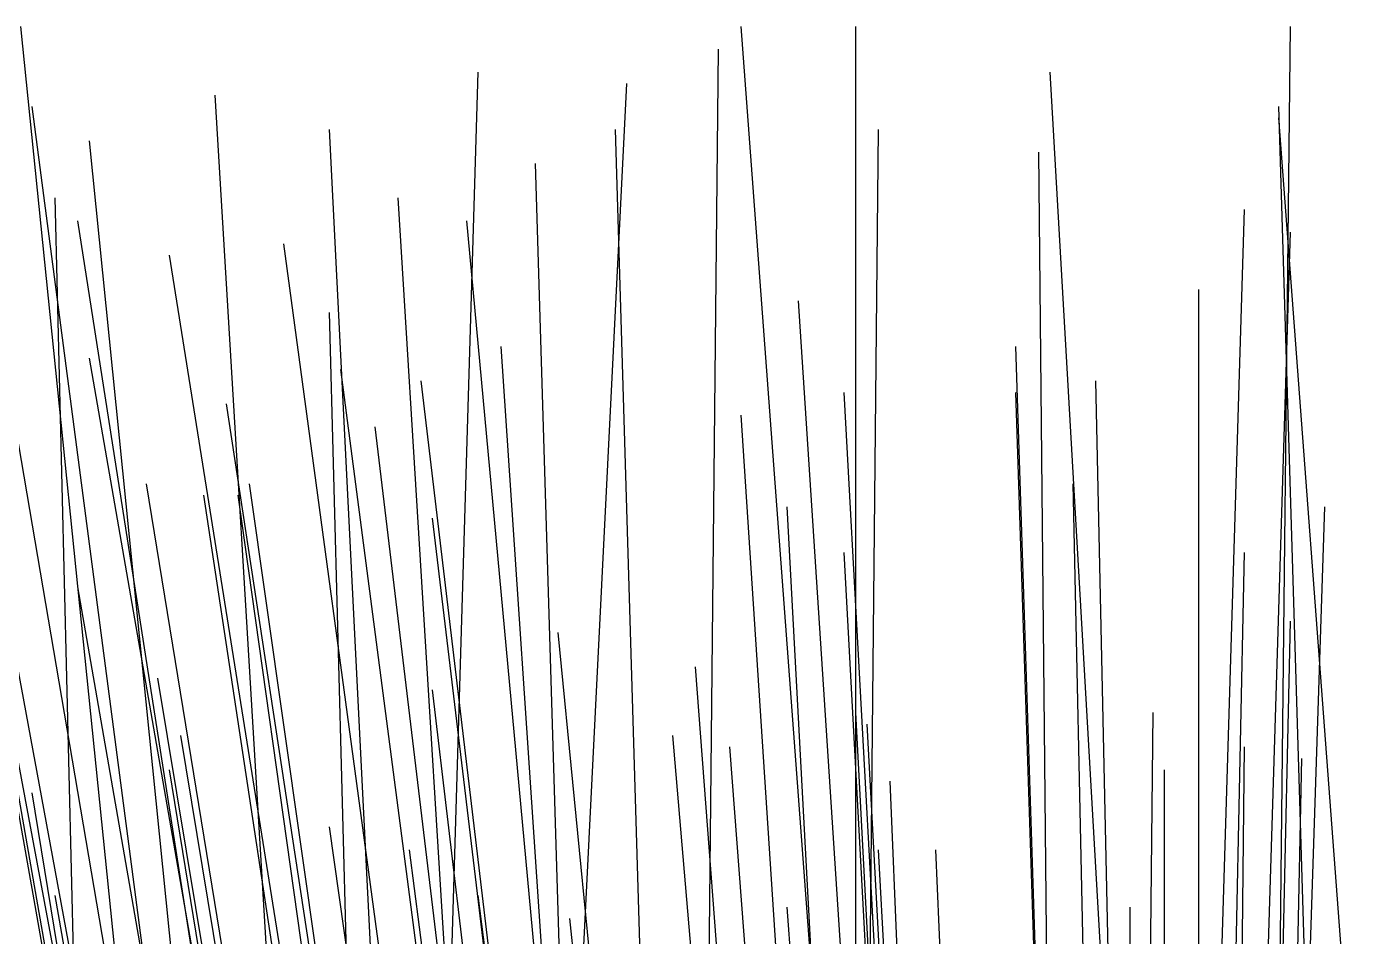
# Model space of a CAD drawing. Extents: x -0.5 to 0.59, y -0.5 to 0.59.
# Drawn here: x -0.0985 to 0.017, y 0.5064 to 0.586 of the extents above; entities that cross this region are included whole.
import ezdxf

# ---------------------------------------------------------------- set-up
doc = ezdxf.new("R2010")
doc.units = 0
doc.layers.add('Normals', color=1, linetype='CONTINUOUS')

msp = doc.modelspace()

# ---------------------------------------------------------------- linework, layer by layer
at = {"layer": 'Normals', "color": 1}
for p, q in [((-0.089, 0.488, -1.24), (-0.099, 0.586, -1.26)), ((-0.029, 0.492, -1.232), (-0.036, 0.586, -1.265)), ((-0.026, 0.487, -1.22), (-0.026, 0.586, -1.239)), ((0.011, 0.493, -1.233), (0.012, 0.586, -1.271)), ((-0.039, 0.485, -1.216), (-0.038, 0.584, -1.228)), ((-0.062, 0.482, -1.214), (-0.059, 0.582, -1.212)), ((-0.051, 0.481, -1.209), (-0.046, 0.581, -1.212)), ((-0.004, 0.495, -1.237), (-0.009, 0.582, -1.286)), ((-0.076, 0.48, -1.216), (-0.082, 0.58, -1.214)), ((-0.085, 0.48, -1.219), (-0.098, 0.579, -1.222)), ((0.014, 0.479, -1.197), (0.011, 0.579, -1.197)), ((0.017, 0.498, -1.247), (0.011, 0.578, -1.307)), ((-0.067, 0.477, -1.205), (-0.072, 0.577, -1.198)), ((-0.044, 0.477, -1.199), (-0.047, 0.577, -1.187)), ((-0.025, 0.477, -1.195), (-0.024, 0.577, -1.185)), ((-0.083, 0.477, -1.211), (-0.093, 0.576, -1.2)), ((-0.009, 0.476, -1.19), (-0.01, 0.575, -1.178)), ((-0.051, 0.475, -1.196), (-0.054, 0.574, -1.178)), ((-0.094, 0.49, -1.25), (-0.096, 0.571, -1.309)), ((-0.061, 0.49, -1.25), (-0.066, 0.571, -1.309)), ((0.005, 0.472, -1.18), (0.008, 0.57, -1.159)), ((-0.079, 0.473, -1.2), (-0.094, 0.569, -1.176)), ((-0.051, 0.472, -1.187), (-0.06, 0.569, -1.165)), ((0.009, 0.471, -1.178), (0.012, 0.568, -1.154)), ((-0.086, 0.472, -1.198), (-0.102, 0.566, -1.17)), ((-0.071, 0.472, -1.193), (-0.086, 0.566, -1.162)), ((-0.063, 0.471, -1.189), (-0.076, 0.567, -1.162)), ((0.004, 0.469, -1.173), (0.004, 0.563, -1.139)), ((-0.025, 0.47, -1.176), (-0.031, 0.562, -1.139)), ((-0.088, 0.469, -1.193), (-0.105, 0.561, -1.158)), ((-0.07, 0.486, -1.25), (-0.072, 0.561, -1.316)), ((-0.052, 0.484, -1.25), (-0.057, 0.558, -1.317)), ((-0.009, 0.465, -1.164), (-0.012, 0.558, -1.127)), ((-0.077, 0.465, -1.179), (-0.093, 0.557, -1.142)), ((-0.059, 0.464, -1.17), (-0.071, 0.556, -1.132)), ((-0.053, 0.463, -1.164), (-0.064, 0.555, -1.126)), ((-0.003, 0.462, -1.156), (-0.005, 0.555, -1.118)), ((-0.022, 0.462, -1.155), (-0.027, 0.554, -1.118)), ((-0.022, 0.462, -1.155), (-0.027, 0.554, -1.118)), ((-0.009, 0.462, -1.154), (-0.012, 0.554, -1.117)), ((-0.067, 0.461, -1.164), (-0.081, 0.553, -1.127)), ((-0.057, 0.459, -1.157), (-0.068, 0.551, -1.119)), ((-0.03, 0.46, -1.151), (-0.036, 0.552, -1.114)), ((-0.073, 0.454, -1.149), (-0.088, 0.546, -1.112)), ((-0.066, 0.455, -1.148), (-0.079, 0.546, -1.111)), ((-0.005, 0.454, -1.134), (-0.007, 0.546, -1.097)), ((-0.069, 0.453, -1.145), (-0.083, 0.545, -1.108)), ((-0.067, 0.453, -1.145), (-0.08, 0.545, -1.107)), ((-0.052, 0.451, -1.135), (-0.063, 0.543, -1.098)), ((-0.027, 0.451, -1.13), (-0.032, 0.544, -1.092)), ((0.012, 0.451, -1.128), (0.015, 0.544, -1.091)), ((-0.086, 0.451, -1.147), (-0.103, 0.542, -1.11)), ((-0.022, 0.447, -1.119), (-0.027, 0.54, -1.082)), ((0.006, 0.447, -1.117), (0.008, 0.54, -1.08)), ((-0.078, 0.445, -1.129), (-0.094, 0.537, -1.092)), ((0.01, 0.441, -1.103), (0.012, 0.534, -1.066)), ((-0.043, 0.441, -1.107), (-0.052, 0.533, -1.07)), ((-0.085, 0.438, -1.115), (-0.101, 0.529, -1.078)), ((-0.072, 0.438, -1.109), (-0.087, 0.529, -1.071)), ((-0.033, 0.437, -1.095), (-0.04, 0.53, -1.058)), ((-0.052, 0.435, -1.096), (-0.063, 0.528, -1.059)), ((-0.021, 0.433, -1.083), (-0.026, 0.526, -1.047)), ((-0.001, 0.433, -1.084), (0, 0.526, -1.046)), ((-0.02, 0.432, -1.081), (-0.025, 0.525, -1.045)), ((-0.07, 0.433, -1.096), (-0.085, 0.524, -1.059)), ((-0.034, 0.431, -1.081), (-0.042, 0.524, -1.044)), ((-0.03, 0.43, -1.077), (-0.037, 0.523, -1.041)), ((0.007, 0.43, -1.076), (0.008, 0.523, -1.038)), ((-0.084, 0.431, -1.098), (-0.1, 0.522, -1.061)), ((-0.071, 0.429, -1.087), (-0.086, 0.521, -1.05)), ((0.001, 0.428, -1.071), (0.001, 0.521, -1.034)), ((0.011, 0.429, -1.073), (0.013, 0.522, -1.035)), ((-0.019, 0.427, -1.07), (-0.023, 0.52, -1.033)), ((-0.083, 0.428, -1.09), (-0.098, 0.519, -1.052)), ((-0.059, 0.424, -1.07), (-0.072, 0.516, -1.033)), ((-0.053, 0.421, -1.061), (-0.065, 0.514, -1.025)), ((-0.019, 0.421, -1.054), (-0.024, 0.514, -1.017)), ((-0.015, 0.421, -1.053), (-0.019, 0.514, -1.016)), ((-0.08, 0.419, -1.066), (-0.096, 0.51, -1.029)), ((-0.047, 0.417, -1.05), (-0.059, 0.51, -1.013)), ((-0.025, 0.416, -1.041), (-0.032, 0.509, -1.005)), ((-0.002, 0.416, -1.04), (-0.002, 0.509, -1.003)), ((-0.041, 0.415, -1.044), (-0.051, 0.508, -1.007))]:
    msp.add_line(p, q, dxfattribs=at)

doc.saveas('drawing.dxf')
